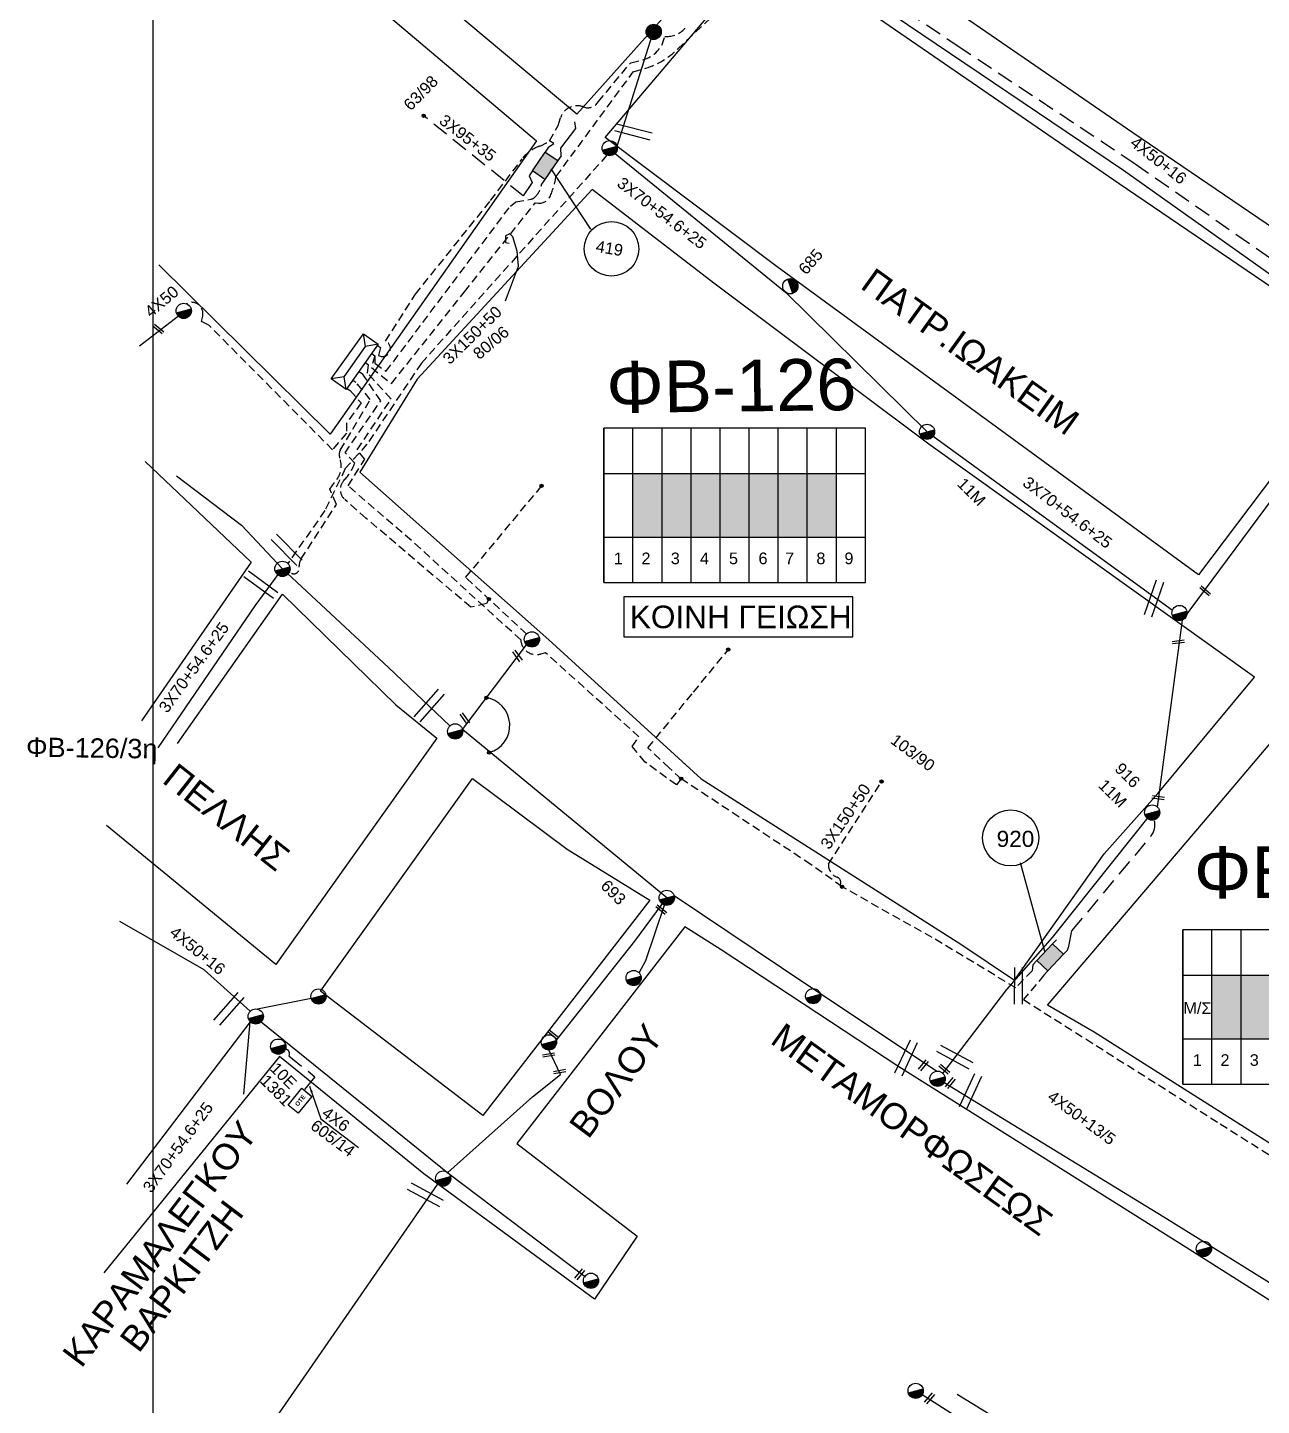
# Model space of a CAD drawing. Header units: millimetres. Extents: x 408 to 3042, y 742 to 1820.
# Drawn here: x 414.6 to 605.7, y 1363.6 to 1577 of the extents above; entities that cross this region are included whole.
import ezdxf
from ezdxf.enums import TextEntityAlignment as Align

# ---------------------------------------------------------------- set-up
doc = ezdxf.new("R2010")
doc.units = ezdxf.units.MM
doc.linetypes.add('DASHED', pattern=[19.05, 12.7, -6.35])
for name, color, linetype in [('Link Box 4 Διευθύνσεων', 7, 'Continuous'), ('Pillar OTE', 7, 'Continuous'), ('Άγνωστα', 7, 'Continuous'), ('Ασφαλειοκιβώτια Χ.Τ 9 αναχωρήσεων', 7, 'Continuous'), ('Επιγραφές - Σχήματα', 7, 'Continuous'), ('Καλώδια ΧΤ   3x150+50CU', 7, 'DASHED'), ('Μηχανική τομή', 7, 'Continuous'), ('Στύλος Ξύλινος', 7, 'Continuous'), ('Στύλος Ξύλινος @ 1', 7, 'Continuous'), ('Στύλος ΦΜ', 7, 'Continuous'), ('Στύλος ΦΜ @ 1', 7, 'Continuous'), ('Συνδέσεις', 7, 'Continuous'), ('Συνεστραμμένα ΧΤ   3x70+54.6+25 AL', 7, 'SYN_LINE'), ('Τομή', 7, 'Continuous'), ('Υποσταθμός πόλεως', 7, 'Continuous'), ('Υπόβαθρο ΔΕΗ', 7, 'Continuous'), ('Υπόγεια καλώδια Παροχών ΧΤ   4x6', 7, 'DASHED')]:
    doc.layers.add(name, color=color, linetype=linetype)
doc.styles.add('Annotative', font='arial.ttf')
doc.styles.add('arial', font='arial.ttf')
doc.styles.get("Standard").update_dxf_attribs({"font": 'arial.ttf'})
doc.linetypes.add('SYN_LINE', pattern='A,0.5,-0.0001,["/\\/\\/\\/",Standard,S=0.1,R=0,X=0,Y=-0.05],-0.25', length=0.7501)
doc.dimstyles.new('ISO-25', dxfattribs={"dimtxt": 2.5, "dimasz": 2.5, "dimexe": 1.25, "dimexo": 0.625, "dimtad": 1, "dimtxsty": 'Standard', "dimcen": 2.5, "dimadec": 0, "dimazin": 0, "dimtfac": 1, "dimtmove": 0, "dimatfit": 3, "dimfxl": 1, "dimarcsym": 0})

# ---------------------------------------------------------------- blocks, each defined once
blk = doc.blocks.new('ΜΗΧΑΝΙΚΗ ΤΟΜΗ')
at = {"layer": 'Μηχανική τομή', "ltscale": 40}
for p, q in [((-1.89, 0.78), (1.89, 0.78)), ((1.89, 0), (-1.89, 0))]:
    blk.add_line(p, q, dxfattribs=at)
blk = doc.blocks.new('ΤΟΜΗ')
at = {"layer": 'Τομή', "ltscale": 40}
for p, q in [((-5.68, 0), (5.68, 0)), ((5.68, -2.33), (-5.68, -2.33))]:
    blk.add_line(p, q, dxfattribs=at)
blk = doc.blocks.new('ΥΠΑΡΧΩΝ ΤΣΙΜΕΝΤΕΝΙΟΣ ΣΤΥΛΟΣ')
at = {"layer": 'Στύλος ΦΜ'}
blk.add_hatch(color=7, dxfattribs=at).paths.add_polyline_path([(-1.29, -2.28, 0.574793), (2.62, 0, 0.268822), (1.3, 2.27)])
at = {"layer": 'Στύλος ΦΜ', "color": 7}
blk.add_line((-1.29, -2.28), (1.3, 2.27), dxfattribs=at)
blk.add_circle((0, 0), 2.62, dxfattribs=at)
at = {"layer": 'Στύλος ΦΜ', "flags": 4}
for tag, p in [('ΑΡΙΘΜΟΣ', (-4.68, 8.05)), ('ΤΥΠΟΣ', (-4.91, 3.03))]:
    blk.add_attdef(tag, p, '', height=4, dxfattribs=at)
blk = doc.blocks.new('ΥΠΟΣΤΑΘΜΟΣ ΠΟΛΕΩΣ 6 ΑΝΑΧΩΡΗΣΕΩΝ')
at = {"layer": 'Υποσταθμός πόλεως', "linetype": 'Continuous', "ltscale": 40}
for p, q in [((-8.18, -2.82), (-8.18, -4)), ((-5.01, -2.82), (-5.01, -4)), ((-1.74, -2.82), (-1.74, -4)), ((1.65, -2.82), (1.65, -4)), ((5.07, -2.82), (5.07, -4)), ((8.16, -2.82), (8.16, -4))]:
    blk.add_line(p, q, dxfattribs=at)
blk.add_lwpolyline([(-8.57, 2.82), (8.57, 2.82), (8.57, -2.82), (-8.57, -2.82)], close=True, dxfattribs=at)
for points in [[(-5.75, 0), (-8.57, 2.82)], [(5.75, 0), (8.57, 2.82)], [(-8.57, -2.82), (-5.75, 0)], [(-5.75, 0), (5.75, 0)], [(8.57, -2.82), (5.75, 0)]]:
    blk.add_lwpolyline(points, dxfattribs=at)
at = {"layer": 'Υποσταθμός πόλεως', "linetype": 'SYN_LINE', "ltscale": 40, "flags": 1}
for tag, p in [('ΜΕΤΑΣΧΗΜΑΤΙΣΜΟΣ', (9.64, 1.91)), ('ΙΣΧΥΣ', (9.62, -0.89)), ('ΑΡΙΘΜΟΣ', (9.74, -3.61))]:
    blk.add_attdef(tag, p, '', height=1.8, dxfattribs=at)
blk = doc.blocks.new('LINK BOX 4 ΑΝΑΧΩΡΗΣΕΩΝ')
at = {"layer": 'Link Box 4 Διευθύνσεων', "ltscale": 40}
blk.add_hatch(color=256, dxfattribs=at).paths.add_polyline_path([(-3.54, 0), (-3.54, -4.67), (3.54, -4.67), (3.54, 0)])
for p, q in [((-3.54, 0), (-5.33, 0)), ((5.33, 0), (3.54, 0)), ((-3.54, -4.67), (-5.33, -4.67)), ((5.33, -4.67), (3.54, -4.67))]:
    blk.add_line(p, q, dxfattribs=at)
blk.add_lwpolyline([(-3.54, -4.67), (-3.54, 0), (3.54, 0), (3.54, -4.67)], close=True, dxfattribs=at)
blk = doc.blocks.new('ΥΠΑΡΧΩΝ ΞΥΛΙΝΟΣ ΣΤΥΛΟΣ')
at = {"layer": 'Στύλος Ξύλινος'}
h = blk.add_hatch(color=7, dxfattribs=at)
h.paths.add_polyline_path([(-2.62, 0, 0.270008), (-1.29, -2.28), (1.3, 2.27, 0.576266)])
h.paths.add_polyline_path([(-1.29, -2.28, 0.574793), (2.62, 0, 0.268822), (1.3, 2.27)])
at = {"layer": 'Στύλος Ξύλινος', "color": 7}
blk.add_line((-1.29, -2.28), (1.3, 2.27), dxfattribs=at)
blk.add_circle((0, 0), 2.62, dxfattribs=at)
at = {"layer": 'Στύλος Ξύλινος', "flags": 4}
for tag, p in [('ΑΡΙΘΜΟΣ', (-4.91, 8.6)), ('ΤΥΠΟΣ', (-4.85, 3.39))]:
    blk.add_attdef(tag, p, '', height=4, dxfattribs=at)
blk = doc.blocks.new('ΑΣΦΑΛΕΙΟΚΙΒΩΤΙΟ ΥΠΟΣΤΑΘΜΟΥ 9 ΑΝΑΧΩΡΗΣΕΩΝ')
at = {"layer": 'Ασφαλειοκιβώτια Χ.Τ 9 αναχωρήσεων', "ltscale": 40}
for p, q in [((-23.8, 40.36), (24.02, 40.36)), ((-9.72, 40.36), (-9.72, -40.64)), ((9.94, 40.36), (9.94, -40.64)), ((-23.8, 31.36), (24.02, 31.36)), ((-23.8, 22.36), (24.02, 22.36)), ((-23.8, 13.36), (24.02, 13.36)), ((-23.8, 4.36), (24.02, 4.36)), ((-23.8, -4.64), (24.02, -4.64)), ((-23.8, -13.64), (24.02, -13.64)), ((-23.8, -22.64), (24.02, -22.64)), ((-23.8, -31.64), (24.02, -31.64))]:
    blk.add_line(p, q, dxfattribs=at)
at = {"layer": 'Ασφαλειοκιβώτια Χ.Τ 9 αναχωρήσεων'}
blk.add_lwpolyline([(-23.8, -40.64), (24.02, -40.64), (24.02, 40.36), (-23.8, 40.36)], close=True, dxfattribs=at)
for s, p in [('1', (-18.12, 37.3)), ('2', (-18.12, 28.73)), ('3', (-18.12, 19.66)), ('4', (-18.12, 10.64)), ('5', (-18.12, 1.63)), ('6', (-18.12, -7.51)), ('7', (-18.12, -15.75)), ('8', (-18.12, -25.44)), ('9', (-18.12, -34.13))]:
    blk.add_text(s, height=3.6, rotation=270, dxfattribs=at).set_placement(p)
at = {"layer": 'Ασφαλειοκιβώτια Χ.Τ 9 αναχωρήσεων', "ltscale": 40}
for tag, height, p in [('ΟΝΟΜΑ', 5, (-0.16, 44.31)), ('ΚΕΙΜΕΝΟ 1', 2, (17.06, 35.59)), ('ΚΕΙΜΕΝΟ 2', 2, (17.06, 26.88)), ('ΚΕΙΜΕΝΟ 3', 2, (17.06, 17.69)), ('ΚΕΙΜΕΝΟ 4', 2, (17.06, 8.71)), ('ΚΕΙΜΕΝΟ 5', 2, (17.06, -0.13)), ('ΚΕΙΜΕΝΟ 6', 2, (17.06, -9.05)), ('ΚΕΙΜΕΝΟ 7', 2, (17.06, -18.13)), ('ΚΕΙΜΕΝΟ 8', 2, (17.06, -26.85)), ('ΚΕΙΜΕΝΟ 9', 2, (17.06, -35.99)), ('ΣΧ', 2, (-0.1, -42.64))]:
    blk.add_attdef(tag, text='', height=height, dxfattribs=at).set_placement(p, align=Align.MIDDLE_CENTER)
blk = doc.blocks.new('_ΣΥΝΔΕΣΗ')
at = {"layer": 'Συνδέσεις', "linetype": 'SYN_LINE', "ltscale": 40}
blk.add_hatch(color=256, dxfattribs=at).paths.add_polyline_path([(0.5, -0.01, 1), (-0.5, -0.01, 1)])
at = {"layer": 'Συνδέσεις'}
blk.add_circle((0, -0.01), 0.5, dxfattribs=at)
blk = doc.blocks.new('PILLAR ΟΤΕ')
at = {"layer": 'Pillar OTE', "ltscale": 40}
blk.add_lwpolyline([(-3.31, 2.02), (3.39, 2.02), (3.39, -1.99), (-3.31, -1.99)], close=True, dxfattribs=at)
at = {"layer": 'Pillar OTE', "insert": (-1.81, 0.71), "char_height": 1.3575, "width": 109.961, "attachment_point": 1}
blk.add_mtext('{\\fArial|b1|i0|c161|p34;OTE}', dxfattribs=at)

msp = doc.modelspace()

# ---------------------------------------------------------------- hatches: boundary and pattern name
at = {"layer": 'Ασφαλειοκιβώτια Χ.Τ 9 αναχωρήσεων', "ltscale": 40}
for color, points in [(62, [(512.82, 1507.93), (508.32, 1507.93), (508.32, 1498.11), (512.82, 1498.11)]), (27, [(517.32, 1507.93), (512.82, 1507.93), (512.82, 1498.11), (517.32, 1498.11)]), (1, [(521.82, 1507.93), (517.32, 1507.93), (517.32, 1498.11), (521.82, 1498.11)]), (154, [(521.82, 1498.11), (526.32, 1498.11), (526.32, 1507.93), (521.82, 1507.93)]), (133, [(530.82, 1507.93), (526.32, 1507.93), (526.32, 1498.11), (530.82, 1498.11)]), (2, [(535.32, 1507.93), (530.82, 1507.93), (530.82, 1498.11), (535.32, 1498.11)]), (30, [(539.82, 1507.93), (535.32, 1507.93), (535.32, 1498.11), (539.82, 1498.11)]), (151, [(602.48, 1430.25), (597.98, 1430.25), (597.98, 1420.42), (602.48, 1420.42)]), (27, [(606.98, 1430.25), (602.48, 1430.25), (602.48, 1420.42), (606.98, 1420.42)])]:
    msp.add_hatch(color=color, dxfattribs=at).paths.add_polyline_path(points)

# ---------------------------------------------------------------- linework, layer by layer
at = {"layer": 'Άγνωστα', "color": 30, "linetype": 'DASHED', "ltscale": 0.2}
msp.add_lwpolyline([(541.4, 1601.77), (538.95, 1599.42), (536.56, 1601.33), (530.02, 1593.22), (534.76, 1590.11), (558.54, 1574.21), (586.08, 1555.91), (610.12, 1539.14), (633.35, 1522.5), (650.65, 1510.43, -0.349874), (652.01, 1509.93)], format="xyb", dxfattribs=at)
at = {"layer": 'Άγνωστα', "color": 2}
msp.add_lwpolyline([(505.85, 1558.61), (511.34, 1575.89)], dxfattribs=at)
at = {"layer": 'Άγνωστα', "color": 133, "linetype": 'DASHED', "ltscale": 0.2}
msp.add_lwpolyline([(492.24, 1554.04), (492.69, 1552.98), (491.33, 1550.91), (475.91, 1563.31)], dxfattribs=at)
at = {"layer": 'Άγνωστα', "color": 133}
for points in [[(497.17, 1557.13), (497.14, 1558.31), (499.49, 1561.34), (499.33, 1562.4)], [(495.24, 1558.45), (496.07, 1559.04), (495.41, 1559.44)], [(678.33, 1337.4), (651.04, 1355.52), (614.14, 1378.13), (590.51, 1392.8), (556.5, 1413.61)]]:
    msp.add_lwpolyline(points, dxfattribs=at)
at = {"layer": 'Άγνωστα', "color": 154}
msp.add_lwpolyline([(437.91, 1532.29), (431.91, 1527.67)], dxfattribs=at)
at = {"layer": 'Άγνωστα', "color": 27}
msp.add_lwpolyline([(589.57, 1456.27), (593.41, 1485.25), (610.91, 1508.83), (651.19, 1508.94)], dxfattribs=at)
at = {"layer": 'Άγνωστα', "color": 173}
msp.add_lwpolyline([(437.64, 1507.56), (447.69, 1499.95), (454.03, 1493.17), (470.44, 1477.89), (479.95, 1468.85)], dxfattribs=at)
at = {"layer": 'Άγνωστα', "color": 62, "linetype": 'DASHED', "ltscale": 0.1}
msp.add_lwpolyline([(491.83, 1483.09), (482.4, 1491.83), (494.17, 1506)], dxfattribs=at)
at = {"layer": 'Άγνωστα', "color": 62}
for points in [[(479.63, 1399.71), (492.74, 1411.43), (497.07, 1414.88), (495.28, 1418.69), (508.61, 1435.51), (513.55, 1442.24), (481.92, 1468.32), (491.82, 1481.43)], [(509.26, 1430.65), (510.3, 1432.53), (513.18, 1441.12)], [(458.47, 1426.65), (450.17, 1425.01)], [(448.07, 1411.86), (449.05, 1423.04)], [(450.72, 1423.03), (479.66, 1399.68), (500.94, 1383.55)]]:
    msp.add_lwpolyline(points, dxfattribs=at)
at = {"layer": 'Άγνωστα', "color": 1, "linetype": 'DASHED', "ltscale": 0.1}
msp.add_lwpolyline([(515.79, 1460.66), (513.9, 1462.35), (510.63, 1465.48), (517.69, 1474.09), (523.08, 1480.66)], dxfattribs=at)
msp.add_lwpolyline([(540.48, 1444.11), (540.51, 1444.57, 0.32971), (539.92, 1445.45, -0.335758), (538.59, 1447.46), (546.82, 1460.24)], format="xyb", dxfattribs=at)
at = {"layer": 'Άγνωστα', "color": 27, "linetype": 'Continuous', "ltscale": 0.2}
for points in [[(573.29, 1436.08), (573.29, 1436.08), (588.73, 1455.44)], [(556.33, 1415.06), (566.24, 1428.05), (573.29, 1436.08), (573.29, 1436.08)]]:
    msp.add_lwpolyline(points, dxfattribs=at)
at = {"layer": 'Άγνωστα', "color": 27, "linetype": 'DASHED', "ltscale": 0.2}
msp.add_lwpolyline([(575.62, 1434.15), (575.81, 1434.75), (576.3, 1437.12), (588.49, 1451.71, 0.247442), (589.04, 1454.3, 323.28542)], format="xyb", dxfattribs=at)
at = {"layer": 'Άγνωστα', "color": 7}
msp.add_lwpolyline([(555.33, 1415.39), (535.53, 1428.55), (514.69, 1442.54)], dxfattribs=at)
at = {"layer": 'Άγνωστα', "color": 30}
for points in [[(449.05, 1424.7), (441.93, 1431.1), (428.83, 1438.58)], [(620.6, 1325.16), (580.28, 1347.95), (553.09, 1365.26)]]:
    msp.add_lwpolyline(points, dxfattribs=at)
at = {"layer": 'Άγνωστα', "color": 27, "linetype": 'DASHED', "ltscale": 0.1}
msp.add_lwpolyline([(571.97, 1430.27), (568.78, 1426.49), (599.26, 1407.24), (618.61, 1395.03), (615.85, 1391.39), (649.39, 1372.05), (654.97, 1381.79)], dxfattribs=at)
at = {"layer": 'Άγνωστα'}
msp.add_circle((566.81, 1451.51), 4.34, dxfattribs=at)
at = {"layer": 'Επιγραφές - Σχήματα'}
msp.add_lwpolyline([(433.97, 786.81), (2929.97, 786.81), (2929.97, 1802.72), (433.97, 1802.72)], close=True, dxfattribs=at)
for points in [[(495.62, 1555.11), (501.75, 1545.75)], [(488.58, 1534.69), (490.59, 1540.04), (490.37, 1542.38), (489.7, 1544.61), (489.25, 1545.06), (488.58, 1544.72), (488.58, 1543.72), (489.14, 1543.61)], [(568.26, 1447.69), (572.05, 1433.97)]]:
    msp.add_lwpolyline(points, dxfattribs=at)
at = {"layer": 'Επιγραφές - Σχήματα', "color": 190}
msp.add_lwpolyline([(506.88, 1482.66), (542.39, 1482.66), (542.39, 1488.83), (506.88, 1488.83)], close=True, dxfattribs=at)
at = {"layer": 'Επιγραφές - Σχήματα'}
msp.add_circle((504.99, 1542.72), 4.22, dxfattribs=at)
msp.add_arc((484.88, 1468.93), 4.36, 285.4543, 82.3073, dxfattribs=at)
at = {"layer": 'Καλώδια ΧΤ   3x150+50CU', "color": 85, "linetype": 'Continuous', "ltscale": 0.2}
msp.add_lwpolyline([(584.74, 1654.55), (565.28, 1633.42), (546.48, 1612.86), (536.42, 1602.22), (527.77, 1593.2), (548.62, 1578.95), (584.31, 1554.89), (627.13, 1524.53), (651.28, 1509.28)], dxfattribs=at)
at = {"layer": 'Καλώδια ΧΤ   3x150+50CU', "color": 30, "linetype": 'DASHED', "ltscale": 0.1}
msp.add_lwpolyline([(468.33, 1526.18), (467.82, 1524.33), (470.91, 1521.86), (482.22, 1536.07), (493.16, 1549.83), (493.65, 1549.79, 0.325034), (495.53, 1550.95, 0.052448), (496.42, 1553.94), (508.35, 1570.11), (510.33, 1570.71, 0.122818), (515.23, 1573.66), (521.67, 1579.71), (529.42, 1589.18), (530.52, 1588.97, 0.22961), (534.76, 1590.11, -0.373186)], format="xyb", dxfattribs=at)
at = {"layer": 'Καλώδια ΧΤ   3x150+50CU', "color": 2, "linetype": 'DASHED', "ltscale": 0.1}
msp.add_lwpolyline([(469.22, 1527.44), (468.88, 1526.19), (469.19, 1526.1, 0.41222), (470.7, 1526.96, 0.38143), (469.98, 1528.43), (474.63, 1535.7), (486.25, 1550.19), (491.17, 1556.68, -0.146474), (493.81, 1558.62, 0.067247), (495.41, 1559.44), (496.74, 1561.81), (497.1, 1562.99, -0.435479), (500.65, 1564.7, 0.367213), (502.92, 1565.49), (507.97, 1571.55), (509.85, 1572.01, 0.295789), (513.23, 1575.62), (513.55, 1575.62, 0.23629), (516.47, 1577.01)], format="xyb", dxfattribs=at)
at = {"layer": 'Καλώδια ΧΤ   3x150+50CU', "color": 133, "linetype": 'DASHED', "ltscale": 0.1}
msp.add_lwpolyline([(504.29, 1557.21), (475.56, 1525.04), (467.11, 1512.46), (463.76, 1508.69), (460.58, 1502.2), (454.87, 1494)], dxfattribs=at)
msp.add_lwpolyline([(468.33, 1526.18), (468.33, 1525.01), (470.06, 1523.73), (489.34, 1549.35), (490.18, 1550.01), (492.49, 1550.41, 0.154967), (493.17, 1550.77, 0.156792), (494.17, 1552.73, -12.44514)], format="xyb", dxfattribs=at)
at = {"layer": 'Καλώδια ΧΤ   3x150+50CU', "color": 154, "linetype": 'DASHED', "ltscale": 0.1}
msp.add_lwpolyline([(464.5, 1520.78), (466.24, 1518.86), (463.93, 1515.74), (463.93, 1514.2), (461.79, 1511.61), (442.64, 1530.9), (441.5, 1531.46), (441.68, 1532.32, 0.646986), (439.14, 1534.23, 6.738632)], format="xyb", dxfattribs=at)
at = {"layer": 'Καλώδια ΧΤ   3x150+50CU', "color": 62, "linetype": 'DASHED', "ltscale": 0.1}
msp.add_lwpolyline([(486.01, 1488.48), (485.62, 1487.8), (483.19, 1487.24), (466.96, 1501.02), (463.7, 1503.9, -0.425981), (463.57, 1506.9, 0.099312), (465.23, 1509.52), (463.72, 1511.13), (469.25, 1519.17), (466.44, 1523.35)], format="xyb", dxfattribs=at)
at = {"layer": 'Καλώδια ΧΤ   3x150+50CU', "color": 1, "linetype": 'DASHED', "ltscale": 0.1}
msp.add_lwpolyline([(570.27, 1431.87), (570.12, 1430.96), (567.61, 1428.29), (554.66, 1436.09), (540.7, 1443.95), (535.87, 1447.39), (515.79, 1460.66), (515.06, 1459.72), (510.18, 1463.27), (508.21, 1465.65), (509.25, 1467.17), (494.77, 1480.19), (493.98, 1479.98, -0.475129), (490.94, 1482.17), (474.02, 1497.57), (464.19, 1506.03), (466.77, 1510.17), (465.62, 1511.61), (470.85, 1519.47), (467.19, 1523.5), (467.34, 1524.79)], format="xyb", dxfattribs=at)
at = {"layer": 'Καλώδια ΧΤ   3x150+50CU', "color": 27, "linetype": 'DASHED', "ltscale": 0.1}
msp.add_lwpolyline([(453.68, 1492.69), (454.03, 1493.17), (455.43, 1492.49, 0.583288), (456.6, 1493.3, -0.151028), (456.9, 1494.68), (462.4, 1503.15), (461.36, 1505.5), (462.46, 1507.03, 0.248649), (462.91, 1510.33, -0.209415), (462.98, 1511.54), (467.63, 1519.38), (465.41, 1522.07)], format="xyb", dxfattribs=at)
at = {"layer": 'Συνεστραμμένα ΧΤ   3x70+54.6+25 AL', "color": 133, "linetype": 'SYN_LINE', "ltscale": 20}
for points in [[(505.54, 1557.47), (531.93, 1536.04), (553.86, 1514.39)], [(553.86, 1514.39), (591.86, 1486.76)]]:
    msp.add_lwpolyline(points, dxfattribs=at)
at = {"layer": 'Συνεστραμμένα ΧΤ   3x70+54.6+25 AL', "color": 27, "linetype": 'SYN_LINE', "ltscale": 20}
msp.add_lwpolyline([(434.79, 1465.46), (449.81, 1487.43), (453.68, 1492.69)], dxfattribs=at)
at = {"layer": 'Συνεστραμμένα ΧΤ   3x70+54.6+25 AL', "color": 62, "linetype": 'SYN_LINE', "ltscale": 20}
msp.add_lwpolyline([(449.05, 1423.04), (429.87, 1397.88)], dxfattribs=at)
at = {"layer": 'Συνεστραμμένα ΧΤ   3x70+54.6+25 AL', "color": 173, "linetype": 'SYN_LINE', "ltscale": 20}
msp.add_lwpolyline([(477.97, 1397.86), (428.5, 1326.32)], dxfattribs=at)
at = {"layer": 'Υπόβαθρο ΔΕΗ'}
for points in [[(626.53, 1533.02), (638.92, 1549.81), (653.53, 1569.61), (670.38, 1592.43), (682.7, 1611.46), (643.58, 1641.76), (619.1, 1660.01), (608.56, 1668.61), (579.9, 1636.78), (558.29, 1613.38), (537.59, 1593.86), (585.75, 1560.75), (623.15, 1535.27), (626.51, 1532.99)], [(487.03, 1664.5), (504.83, 1632.02), (521.23, 1601.01), (525.63, 1592.7), (499.63, 1563.56), (443.74, 1610.34), (469.9, 1644.8), (487.03, 1664.5)], [(440.5, 1603.72), (462.84, 1585.25), (493.37, 1559.46), (461.42, 1514.05), (434.86, 1540.25)], [(595.92, 1492.27), (530.63, 1539.95), (503.99, 1559.95), (529.53, 1590.06), (583.64, 1552.82), (621.97, 1526.8), (595.92, 1492.27)], [(466.04, 1508.17), (495.27, 1482.17), (518.86, 1460.66), (559.08, 1435.04), (567.41, 1429.51), (581.27, 1449.07), (589.62, 1458.39), (604.59, 1476.4), (554.12, 1512.49), (520.86, 1537.4), (501.98, 1551.93), (474.91, 1522.57), (466.04, 1508.17)], [(618.44, 1396.94), (579.74, 1421.44), (572.51, 1425.61), (596.66, 1453.95), (632.76, 1496.54), (645.32, 1511.91), (667.36, 1495.45), (692.62, 1477.98), (648.9, 1429.16), (618.44, 1396.94)], [(432.77, 1509.8), (449.18, 1494.22), (432.22, 1469.63)], [(437.79, 1466.16), (454.03, 1489.28), (471.6, 1472.11), (477.94, 1466.94), (452.99, 1431.9), (426.78, 1453.44)], [(459.9, 1427.78), (483.45, 1460.71), (498.1, 1449.78), (510.94, 1441.89), (485.06, 1408.55), (459.9, 1427.78)], [(558.51, 1365.4), (610.25, 1333.66), (621.32, 1326.58), (653.81, 1333.48), (673.1, 1338.53), (631.73, 1364.21), (593.99, 1388.09), (549.47, 1416.09), (522, 1434.17), (516.35, 1437.74), (490.32, 1404.22), (508.97, 1389.86), (502.36, 1380.1), (475.95, 1399.5), (453.59, 1417.66), (453.59, 1417.66)], [(453.59, 1417.66), (426.37, 1384.15)], [(459.96, 1408.04), (465.83, 1403.58)]]:
    msp.add_lwpolyline(points, dxfattribs=at)
at = {"layer": 'Υπόγεια καλώδια Παροχών ΧΤ   4x6', "color": 62, "linetype": 'DASHED', "ltscale": 0.2}
msp.add_lwpolyline([(454.14, 1418.74, -0.742718), (455.03, 1417.78), (459.03, 1414.53), (457.44, 1412.56)], format="xyb", dxfattribs=at)

# ---------------------------------------------------------------- block references
at = {"layer": 'Link Box 4 Διευθύνσεων'}
for p, xscale, yscale, zscale, rotation in [((493.74, 1556.25), 0.4999999999999999, 0.4999999999999999, 0.4999999999999999, 55.74001693176753), ((572.09, 1433.81), 0.5, 0.5, 0.5, 46.74073023632175)]:
    msp.add_blockref('LINK BOX 4 ΑΝΑΧΩΡΗΣΕΩΝ', p, dxfattribs=dict(at, xscale=xscale, yscale=yscale, zscale=zscale, rotation=rotation))
at = {"layer": 'Pillar OTE', "xscale": 0.5, "yscale": 0.5, "zscale": 0.5, "rotation": 51.10976284150556}
msp.add_blockref('PILLAR ΟΤΕ', (456.75, 1410.8), dxfattribs=at)
at = {"layer": 'Ασφαλειοκιβώτια Χ.Τ 9 αναχωρήσεων', "xscale": 0.5, "yscale": 0.5, "zscale": 0.5, "rotation": 90}
for p in [(524, 1502.96), (613.67, 1425.28)]:
    msp.add_blockref('ΑΣΦΑΛΕΙΟΚΙΒΩΤΙΟ ΥΠΟΣΤΑΘΜΟΥ 9 ΑΝΑΧΩΡΗΣΕΩΝ', p, dxfattribs=at)
at = {"layer": 'Μηχανική τομή'}
for p, xscale, yscale, zscale, rotation in [((434.94, 1530.46), 0.4999999999999999, 0.4999999999999999, 0.4999999999999999, 140.34616091017), ((597.06, 1489.93), 0.4999999999999998, 0.4999999999999998, 0.4999999999999998, 140.1222930526941), ((592.76, 1482.06), 0.4999999999999998, 0.4999999999999998, 0.4999999999999998, 186.7397094644348), ((490.59, 1479.8), 0.4999999999999999, 0.4999999999999999, 0.4999999999999999, 125.3262665389802), ((482.43, 1470.12), 0.4999999999999999, 0.4999999999999999, 0.4999999999999999, 125.3262665389802), ((589.69, 1457.94), 0.4999999999999998, 0.4999999999999998, 0.4999999999999998, 171.6246227177674), ((512.81, 1440.55), 0.4999999999999999, 0.4999999999999999, 0.4999999999999999, 140.34616091017), ((496.09, 1421.2), 0.4999999999999999, 0.4999999999999999, 0.4999999999999999, 140.34616091017), ((495.22, 1418.09), 0.4999999999999999, 0.4999999999999999, 0.4999999999999999, 189.6816109152779), ((553.44, 1416.19), 0.4999999999999999, 0.4999999999999999, 0.4999999999999999, 50.53033327265273), ((496.94, 1415.53), 0.4999999999999999, 0.4999999999999999, 0.4999999999999999, 189.6816109152779), ((556.65, 1415.86), 0.4999999999999999, 0.4999999999999999, 0.4999999999999999, 140.1222930526941), ((557.63, 1413.45), 0.4999999999999999, 0.4999999999999999, 0.4999999999999999, 50.53033327265273), ((500.21, 1383.83), 0.4999999999999999, 0.4999999999999999, 0.4999999999999999, 50.53033327265273), ((554.39, 1364.63), 0.4999999999999999, 0.4999999999999999, 0.4999999999999999, 50.53033327265273)]:
    msp.add_blockref('ΜΗΧΑΝΙΚΗ ΤΟΜΗ', p, dxfattribs=dict(at, xscale=xscale, yscale=yscale, zscale=zscale, rotation=rotation))
at = {"layer": 'Στύλος Ξύλινος @ 1', "ltscale": 40, "xscale": 0.4499999999998181, "yscale": 0.4499999999998181, "zscale": 0.4499999999998181}
msp.add_blockref('ΥΠΑΡΧΩΝ ΞΥΛΙΝΟΣ ΣΤΥΛΟΣ', (511.53, 1576.31), dxfattribs=at)
at = {"layer": 'Στύλος ΦΜ @ 1', "ltscale": 40, "xscale": 0.449999999999818, "yscale": 0.449999999999818, "zscale": 0.449999999999818, "rotation": 314.8423271884067}
for p in [(504.71, 1558.31), (438.74, 1533.12), (454.03, 1493.17), (592.96, 1486.34), (492.66, 1482.26), (480.78, 1468.01), (508.42, 1429.82), (459.61, 1426.96), (536.23, 1427.01), (449.89, 1423.87), (495.3, 1419.86), (555.49, 1414.23), (478.92, 1398.77), (596.74, 1387.88), (501.81, 1382.95), (552.1, 1365.9)]:
    msp.add_blockref('ΥΠΑΡΧΩΝ ΤΣΙΜΕΝΤΕΝΙΟΣ ΣΤΥΛΟΣ', p, dxfattribs=at)
at = {"layer": 'Στύλος ΦΜ @ 1', "ltscale": 40}
ref = msp.add_blockref('ΥΠΑΡΧΩΝ ΤΣΙΜΕΝΤΕΝΙΟΣ ΣΤΥΛΟΣ', (532.69, 1536.94), dxfattribs=dict(at, xscale=0.449999999999818, yscale=0.449999999999818, zscale=0.449999999999818, rotation=49.29224719431168))
ref.add_attrib('ΤΥΠΟΣ', '685', (535.14, 1538.58), dxfattribs={"layer": 'Στύλος ΦΜ', "height": 1.8, "rotation": 49.2922, "flags": 4})
ref = msp.add_blockref('ΥΠΑΡΧΩΝ ΤΣΙΜΕΝΤΕΝΙΟΣ ΣΤΥΛΟΣ', (553.86, 1514.39), dxfattribs=dict(at, xscale=0.449999999999818, yscale=0.449999999999818, zscale=0.449999999999818, rotation=314.8423271884067))
ref.add_attrib('ΤΥΠΟΣ', '11M', (558.39, 1506.19), dxfattribs={"layer": 'Στύλος ΦΜ', "height": 1.8, "rotation": 314.8423, "flags": 4})
ref = msp.add_blockref('ΥΠΑΡΧΩΝ ΤΣΙΜΕΝΤΕΝΙΟΣ ΣΤΥΛΟΣ', (588.73, 1455.44), dxfattribs=dict(at, xscale=0.449999999999818, yscale=0.449999999999818, zscale=0.449999999999818, rotation=314.8423271884067))
ref.add_attrib('ΤΥΠΟΣ', '916', (582.8, 1462.07), dxfattribs={"layer": 'Στύλος ΦΜ', "height": 1.8, "rotation": 314.8423, "flags": 4})
ref.add_attrib('ΑΡΙΘΜΟΣ', '11M', (580.25, 1459.52), dxfattribs={"layer": 'Στύλος ΦΜ', "height": 1.8, "rotation": 314.8423, "flags": 4})
ref = msp.add_blockref('ΥΠΑΡΧΩΝ ΤΣΙΜΕΝΤΕΝΙΟΣ ΣΤΥΛΟΣ', (513.55, 1442.24), dxfattribs=dict(at, xscale=0.449999999999818, yscale=0.449999999999818, zscale=0.449999999999818, rotation=314.8423271884067))
ref.add_attrib('ΤΥΠΟΣ', '693', (503.17, 1443.95), dxfattribs={"layer": 'Στύλος ΦΜ', "height": 1.8, "rotation": 314.8423, "flags": 4})
ref = msp.add_blockref('ΥΠΑΡΧΩΝ ΤΣΙΜΕΝΤΕΝΙΟΣ ΣΤΥΛΟΣ', (453.38, 1419.2), dxfattribs=dict(at, xscale=0.449999999999818, yscale=0.449999999999818, zscale=0.449999999999818, rotation=314.8423271884067))
ref.add_attrib('ΤΥΠΟΣ', '10Ε', (451.98, 1415.68), dxfattribs={"layer": 'Στύλος ΦΜ', "height": 1.8, "rotation": 314.8423, "flags": 4})
ref.add_attrib('ΑΡΙΘΜΟΣ', '1381', (450.44, 1413.78), dxfattribs={"layer": 'Στύλος ΦΜ', "height": 1.8, "rotation": 314.8423, "flags": 4})
at = {"layer": 'Συνδέσεις', "xscale": 0.5, "yscale": 0.5, "zscale": 0.25}
for p in [(475.9, 1563.34), (494.16, 1506.04), (486, 1488.52), (523.07, 1480.69), (485.62, 1473.22), (486.04, 1464.73), (515.78, 1460.7), (546.82, 1460.24), (540.7, 1443.96)]:
    msp.add_blockref('_ΣΥΝΔΕΣΗ', p, dxfattribs=at)
at = {"layer": 'Τομή'}
for p, xscale, yscale, zscale, rotation in [((508.24, 1560.26), 0.4999999999999998, 0.4999999999999998, 0.4999999999999998, 165.3656726724091), ((455.09, 1496.54), 0.4999999999999999, 0.4999999999999999, 0.4999999999999999, 314.9583523954935), ((451.05, 1491.21), 0.5, 0.5, 0.5, 323.7344089633267), ((589.55, 1488.39), 0.4999999999999997, 0.4999999999999997, 0.4999999999999997, 250.9216398453168), ((477.18, 1471.63), 0.4999999999999999, 0.4999999999999999, 0.4999999999999999, 228.4664190261378), ((568.6, 1428.59), 0.4999999999999998, 0.4999999999999998, 0.4999999999999998, 269.7528383115169), ((446.16, 1424.67), 0.4999999999999999, 0.4999999999999999, 0.4999999999999999, 228.4664190261378), ((551.14, 1417.2), 0.4999999999999999, 0.4999999999999999, 0.4999999999999999, 245.0144954108707), ((558.43, 1418.1), 0.5, 0.5, 0.5, 331.6009668978756), ((561.12, 1411.99), 0.4999999999999999, 0.4999999999999999, 0.4999999999999999, 245.0144954108707), ((476.44, 1396.77), 0.5, 0.5, 0.5, 331.6009668978756)]:
    msp.add_blockref('ΤΟΜΗ', p, dxfattribs=dict(at, xscale=xscale, yscale=yscale, zscale=zscale, rotation=rotation))
at = {"layer": 'Υποσταθμός πόλεως', "xscale": 0.4999999999999999, "yscale": 0.4999999999999999, "zscale": 0.4999999999999999, "rotation": 54.63276985117837}
msp.add_blockref('ΥΠΟΣΤΑΘΜΟΣ ΠΟΛΕΩΣ 6 ΑΝΑΧΩΡΗΣΕΩΝ', (465.23, 1525.27), dxfattribs=at)

# ---------------------------------------------------------------- texts
at = {"ltscale": 40, "attachment_point": 1, "style": 'arial'}
for s, insert, char_height, width, rotation in [('ΠATP.IΩAKEIM', (545.68, 1539.98), 4, 94.4586, 324.3175), ('ΦB-126', (504.13, 1525.31), 8, 46.4484, 0.6613), ('ΦΒ-126/3η', (414.34, 1467.09), 3, 94.4586, 359.1724), ('ΠEΛΛHΣ', (437.69, 1463.34), 4, 94.4586, 321.8334), ('BOΛOY', (498.18, 1407.12), 4, 94.4586, 53.3869), ('ΜΕΤΑΜΟΡΦΩΣΕΩΣ', (531.72, 1423.1), 4, 94.4586, 324.3175), ('KAPAMAΛEΓKOY', (419.7, 1371.69), 4, 94.4586, 52.9021), ('ΒΑΡΚΙΤΖΗ', (428.58, 1374), 4, 94.4586, 52.9021)]:
    msp.add_mtext(s, dxfattribs=dict(at, insert=insert, char_height=char_height, width=width, rotation=rotation))
at = {"ltscale": 40, "insert": (595.18, 1450.19), "char_height": 8, "width": 46.4484, "attachment_point": 1, "style": 'arial'}
msp.add_mtext('ΦB-127', dxfattribs=at)
at = {"layer": 'Άγνωστα', "ltscale": 40, "char_height": 1.8, "width": 34.5395, "attachment_point": 1, "style": 'arial'}
for s, insert, rotation in [('\\pt19.8;63/98', (472.6, 1565.26), 45.6062), ('\\pt19.8;3X95+35', (479.24, 1563.69), 322.7839), ('\\pt19.8;4X50+16', (586.27, 1560.26), 322.0327), ('\\pt19.8;3X70+54.6+25', (506.78, 1553.98), 322.7839), ('\\pt19.8;419', (502.76, 1544.05), 350.4519), ('\\pt19.8;4X50', (432.49, 1533.37), 40.2359), ('\\pt19.8;3X150+50', (478.67, 1525.99), 44.3572), ('\\pt19.8;80/06', (483.34, 1526.86), 40.2359), ('\\pt19.8;3X70+54.6+25', (569.6, 1507.62), 322.7839), ('\\pt19.8;3X70+54.6+25', (434.73, 1471.78), 54.0458), ('\\pt19.8;103/90', (549.12, 1467.75), 323.3204), ('\\pt19.8;3X150+50', (537.22, 1450.61), 55.5022), ('\\pt19.8;4X50+16', (437.54, 1437.99), 320.6787), ('\\pt19.8;Μ/Σ', (593.57, 1426.09), 359.661), ('\\pt19.8;3X70+54.6+25', (432.27, 1397.47), 54.0458), ('\\pt19.8;4X50+13/5', (573.42, 1412.54), 323.7615), ('4Χ6', (461.05, 1410.01), 323.3204), ('605/14', (459.29, 1408.04), 323.3204)]:
    msp.add_mtext(s, dxfattribs=dict(at, insert=insert, rotation=rotation))
at = {"layer": 'Άγνωστα', "insert": (564.64, 1452.62), "char_height": 2.5, "attachment_point": 1, "style": 'Annotative'}
msp.add_mtext_dynamic_manual_height_columns('920', width=4.8079, gutter_width=12.5, heights=[0], dxfattribs=at)
at = {"layer": 'Επιγραφές - Σχήματα', "color": 190, "insert": (507.83, 1487.49), "char_height": 3.5, "width": 35.1311, "attachment_point": 1}
msp.add_mtext('KOINH ΓΕΙΩΣΗ', dxfattribs=at)

# ---------------------------------------------------------------- leaders
at = {"layer": 'Επιγραφές - Σχήματα', "ltscale": 40}
msp.add_leader([(458.24, 1413.1), (459.96, 1408.04)], dimstyle='ISO-25', override={"dimasz": 1, "dimtad": 0}, dxfattribs=at)

doc.saveas('drawing.dxf')
